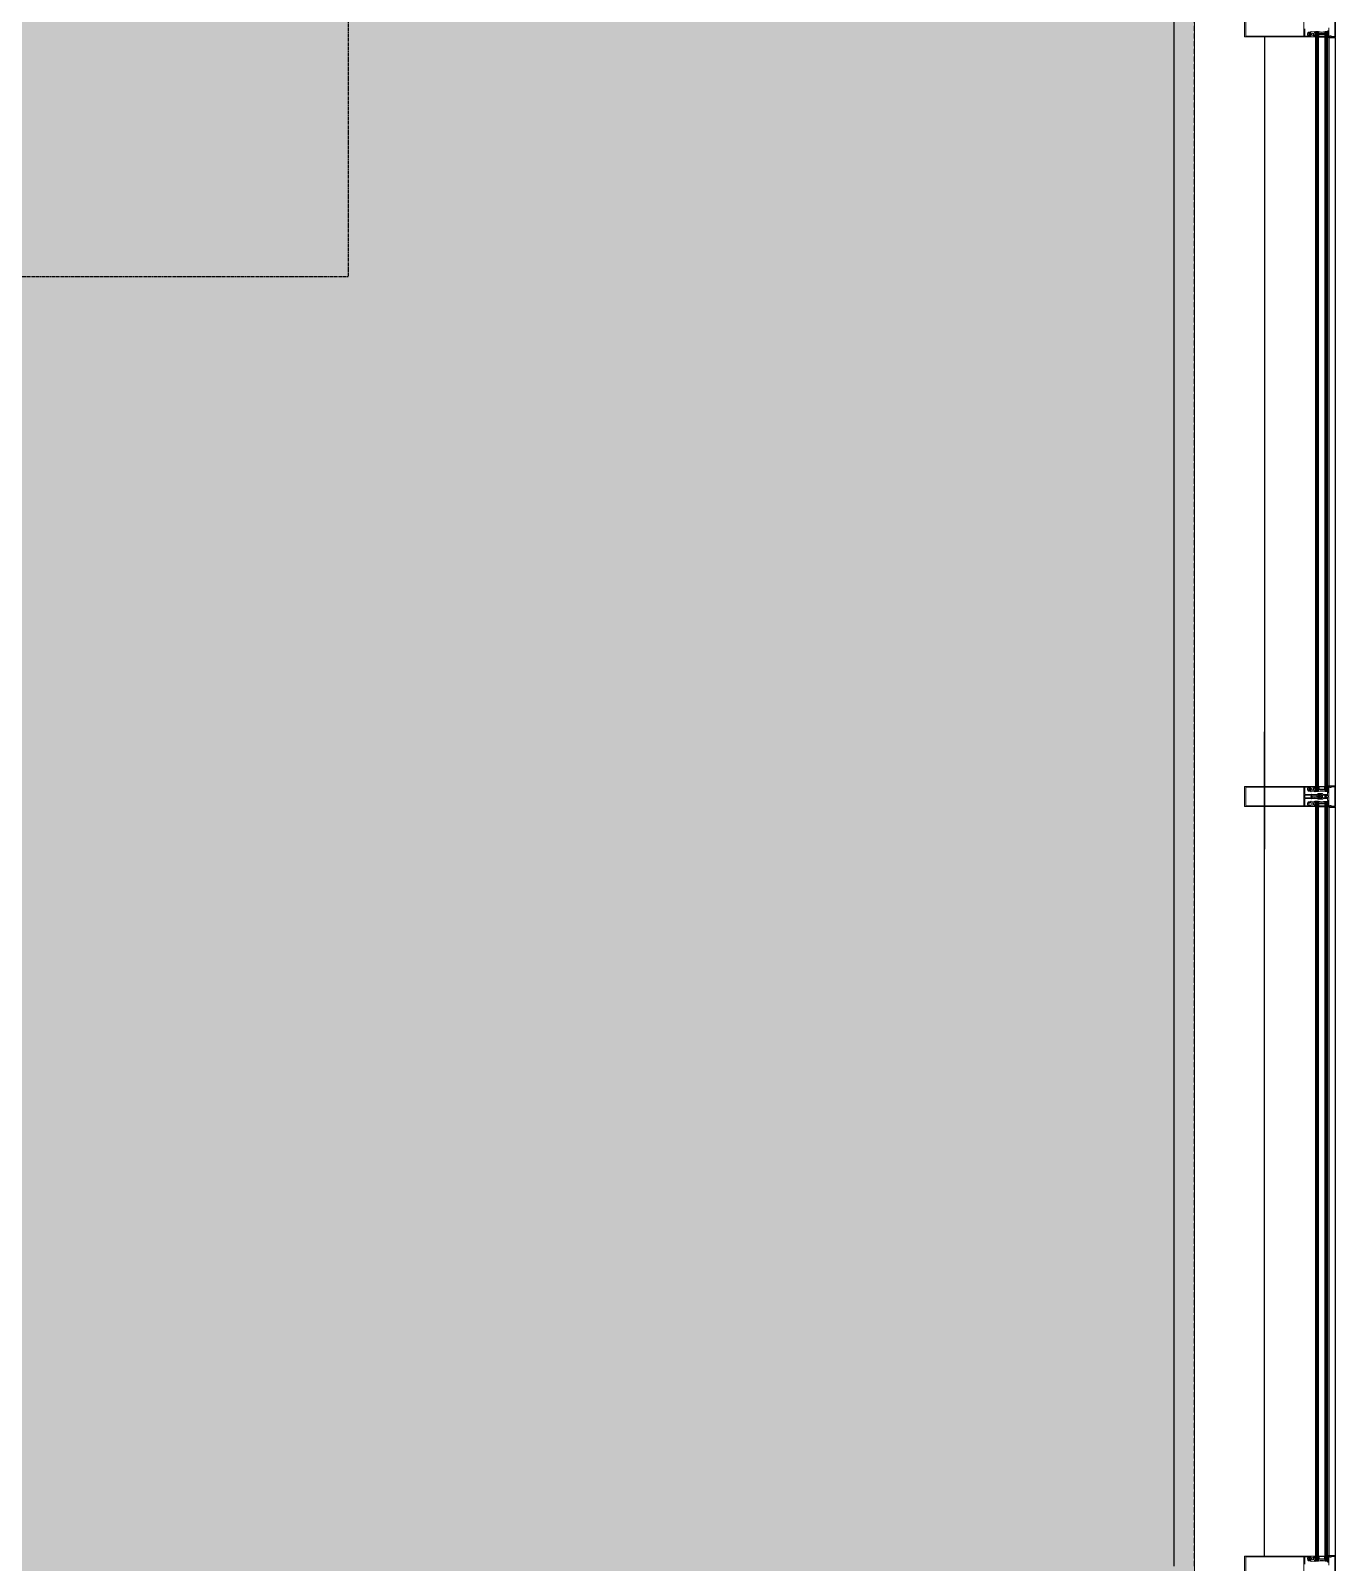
# Model space of a CAD drawing. Header units: metres. Extents: x -11920 to 1298, y -8631 to 433.
# Drawn here: x -1127.3 to -803.4, y -8154.9 to -7774.8 of the extents above; entities that cross this region are included whole.
import ezdxf

# ---------------------------------------------------------------- set-up
doc = ezdxf.new("R2010")
doc.units = ezdxf.units.M
doc.header["$LTSCALE"] = 0.01
doc.header["$MEASUREMENT"] = 0
doc.linetypes.add('DASHED2', pattern=[9.525, 6.35, -3.175])
doc.linetypes.add('HIDDEN', pattern=[9.525, 6.35, -3.175])
doc.layers.get('0').update_dxf_attribs({"color": 30, "lineweight": 0})
for name, color, linetype in [('AG-ELEV-02', 152, 'Continuous'), ('AG-HIDDEN', 9, 'HIDDEN'), ('CAM', 1, 'Continuous')]:
    doc.layers.add(name, color=color, linetype=linetype)
for name, color, linetype, lineweight in [('AG-Profile_Aluminium', 122, 'Continuous', 9), ('DOS-AG-Floor_PVC', 91, 'Continuous', 15), ('SP2-Flooring', 4, 'DASHED2', 9)]:
    doc.layers.add(name, color=color, linetype=linetype, lineweight=lineweight)

# ---------------------------------------------------------------- blocks, each defined once
blk = doc.blocks.new('A$C671812AB')
at = {"layer": 'AG-ELEV-02', "ltscale": 2.5}
for p, q in [((16578.9, -648.6), (16578.9, 5051.5)), ((16578.9, -648.5), (16578.9, 5012.5)), ((16803, 3146.5), (16803, 1131.1)), ((16803, -623.5), (16803, 1421.8))]:
    blk.add_line(p, q, dxfattribs=at)
at = {"layer": 'AG-ELEV-02'}
for p, q in [((16963.2, 3145), (16978.9, 3145)), ((16963.2, 3145), (16978.9, 3145)), ((16963.2, 1286.6), (16963.2, 3145)), ((16978.9, 1285.4), (16978.9, 3145)), ((16963.2, 1287.9), (16978.9, 1287.9)), ((16963.2, 1287.9), (16978.9, 1287.9)), ((16963.2, -623.4), (16963.2, 1235)), ((16963.2, 1235), (16978.9, 1235)), ((16978.9, -624.6), (16978.9, 1235)), ((16963.2, -622.1), (16978.9, -622.1)), ((16963.2, -622.1), (16978.9, -622.1))]:
    blk.add_line(p, q, dxfattribs=at)
at = {"layer": 'AG-HIDDEN', "ltscale": 200}
blk.add_line((16628.9, -648.5), (16628.9, 5051.5), dxfattribs=at)
at = {"layer": 'AG-Profile_Aluminium'}
for points in [[(16902.8, 3166.5), (16902.8, 3150, 0.414214), (16904.3, 3148.5), (16910.8, 3148.5), (16910.8, 3150.7), (16910.3, 3150.7, -0.414214), (16909.8, 3151.2), (16909.8, 3154.2, -0.414214), (16910.3, 3154.7), (16910.8, 3154.7), (16910.8, 3156.6, -0.414214), (16912.3, 3158.1), (16917.3, 3158.1, -0.414214), (16917.8, 3157.6), (16917.8, 3156.5, -0.280185), (16917.5, 3156.1), (16916.7, 3155.7), (16916.3, 3155.7), (16916.3, 3156.9), (16913.3, 3156.9, 0.414214), (16912.8, 3156.4), (16912.8, 3153.2), (16912.3, 3152.7), (16912.8, 3152.2), (16912.8, 3149, 0.414214), (16913.3, 3148.5), (16916.3, 3148.5), (16916.3, 3149.7), (16916.7, 3149.7), (16917.5, 3149.2, -0.280185), (16917.8, 3148.8), (16917.8, 3147, -0.414214), (16917.3, 3146.5), (16753.5, 3146.5, -0.414214), (16753, 3147), (16753, 3196, -0.400911)], [(16902.8, -643.5), (16902.8, -627, -0.414214), (16904.3, -625.5), (16910.8, -625.5), (16910.8, -627.7), (16910.3, -627.7, 0.414214), (16909.8, -628.2), (16909.8, -631.2, 0.414214), (16910.3, -631.7), (16910.8, -631.7), (16910.8, -633.6, 0.414214), (16912.3, -635.1), (16917.3, -635.1, 0.414214), (16917.8, -634.6), (16917.8, -633.6, 0.280185), (16917.5, -633.2), (16916.7, -632.7), (16916.3, -632.7), (16916.3, -633.9), (16913.3, -633.9, -0.414214), (16912.8, -633.4), (16912.8, -630.2), (16912.3, -629.7), (16912.8, -629.2), (16912.8, -626, -0.414214), (16913.3, -625.5), (16916.3, -625.5), (16916.3, -626.7), (16916.7, -626.7), (16917.5, -626.3, 0.280185), (16917.8, -625.9), (16917.8, -624, 0.414214), (16917.3, -623.5), (16753.5, -623.5, 0.414214), (16753, -624), (16753, -673, 0.400911)]]:
    blk.add_lwpolyline(points, format="xyb", dxfattribs=at)
for points in [[(16900.9, 3194.6), (16900.9, 3148.3), (16757, 3148.3), (16757, 3194.6)], [(16900.9, 1238.3), (16900.9, 1284.6), (16757, 1284.6), (16757, 1238.3)], [(16952.6, 1264.5), (16952.6, 1258.5), (16946.8, 1258.5), (16946.8, 1264.5)], [(16900.9, -671.7), (16900.9, -625.4), (16757, -625.4), (16757, -671.7)]]:
    blk.add_lwpolyline(points, close=True, dxfattribs=at)
at = {"layer": 'AG-Profile_Aluminium', "color": 9}
for points in [[(16960, 3162.2), (16960.3, 3162.1), (16960.3, 3161.2), (16959.5, 3160.7, 0.834458), (16959.5, 3160.2), (16960.3, 3160.6), (16960.3, 3159.7), (16959.5, 3159.2, 0.834458), (16959.5, 3158.7), (16960.3, 3159.1), (16960.3, 3158.2), (16959.5, 3157.7, 0.834458), (16959.5, 3157.2), (16960.3, 3157.6), (16960.3, 3156.7), (16959.5, 3156.2, 0.834458), (16959.5, 3155.7), (16960.3, 3156.1), (16960.3, 3155.2), (16959.5, 3154.7, 0.834458), (16959.5, 3154.2), (16960.3, 3154.6), (16960.3, 3153.7), (16959.5, 3153.2, 0.834458), (16959.5, 3152.7), (16960.3, 3153.1), (16960.3, 3152.2), (16959.5, 3151.7, 0.834458), (16959.5, 3151.2), (16960.3, 3151.6), (16960.3, 3150.7), (16959.5, 3150.2, 0.834458), (16959.5, 3149.7), (16960.3, 3150.1), (16960.3, 3149.2), (16959.5, 3148.7, 0.834458), (16959.5, 3148.2), (16960.3, 3148.6), (16960.3, 3147.7), (16959.5, 3147.2, 0.833224), (16959.5, 3146.7), (16959.7, 3146.7, -0.121295), (16960.4, 3147, -0.083975), (16959.4, 3144.8, 0.853065), (16959.8, 3144.5, -0.075674), (16962.1, 3146.4, 0.344474), (16962.8, 3147.3), (16962.8, 3169.2, 0.253164)], [(16960.1, -639.3), (16960.3, -639.2), (16960.3, -638.3), (16959.6, -637.8, -0.834458), (16959.6, -637.3), (16960.3, -637.7), (16960.3, -636.8), (16959.6, -636.3, -0.834458), (16959.6, -635.8), (16960.3, -636.2), (16960.3, -635.3), (16959.6, -634.8, -0.834458), (16959.6, -634.3), (16960.3, -634.7), (16960.3, -633.8), (16959.6, -633.3, -0.834458), (16959.6, -632.8), (16960.3, -633.2), (16960.3, -632.3), (16959.6, -631.8, -0.834458), (16959.6, -631.3), (16960.3, -631.7), (16960.3, -630.8), (16959.6, -630.3, -0.834458), (16959.6, -629.8), (16960.3, -630.2), (16960.3, -629.3), (16959.6, -628.8, -0.834458), (16959.6, -628.3), (16960.3, -628.7), (16960.3, -627.8), (16959.6, -627.3, -0.834458), (16959.6, -626.8), (16960.3, -627.2), (16960.3, -626.3), (16959.6, -625.8, -0.834458), (16959.6, -625.3), (16960.3, -625.7), (16960.3, -624.8), (16959.6, -624.3, -0.833224), (16959.6, -623.8), (16959.7, -623.8, 0.121295), (16960.4, -624, 0.083975), (16959.4, -621.9, -0.853065), (16959.8, -621.6, 0.075674), (16962.1, -623.4, -0.344474), (16962.8, -624.4), (16962.8, -646.3, -0.253164)]]:
    blk.add_lwpolyline(points, format="xyb", dxfattribs=at)
at = {"layer": 'AG-Profile_Aluminium'}
for points in [[(16977.6, 3171.5), (16977.6, 3195.4, 0.415475), (16977.4, 3195.6), (16969.5, 3195.6), (16968.4, 3194.3, -0.734294), (16965.2, 3195.6, 0.180054), (16965, 3196.2), (16963.6, 3196.2, -1.029401), (16963.6, 3196.9), (16977.4, 3196.9, -0.414214), (16978.9, 3195.4), (16978.9, 3147.5, -0.414214), (16977.4, 3146), (16963.6, 3146, -1.029594), (16963.6, 3146.7), (16965, 3146.7, 0.18004), (16965.2, 3147.3, -0.734976), (16968.4, 3148.6), (16969.5, 3147.3), (16977.4, 3147.3, 0.415536), (16977.6, 3147.5)], [(16916.7, 1245.7), (16917.5, 1246.1, 0.280185), (16917.8, 1246.5), (16917.8, 1247.6, 0.414214), (16917.3, 1248.1), (16912.3, 1248.1, 0.414214), (16910.8, 1246.6), (16910.8, 1244.7), (16910.3, 1244.7, 0.414214), (16909.8, 1244.2), (16909.8, 1241.2, 0.414214), (16910.3, 1240.7), (16910.8, 1240.7), (16910.8, 1238.5), (16904.3, 1238.5, -0.414214), (16902.8, 1240), (16902.8, 1256.5), (16919.8, 1256.5), (16919.8, 1255.9), (16920.6, 1255.9, 0.414898), (16920.8, 1256.1), (16920.8, 1256.5), (16938.8, 1256.5), (16939.8, 1257.5), (16939.8, 1258.5, 0.401727), (16938.7, 1259.7), (16938.4, 1259.2), (16938.1, 1259.7), (16937.3, 1259.7), (16937.3, 1259.7), (16937, 1259.2), (16936.7, 1259.7), (16935.9, 1259.7), (16935.6, 1259.2), (16935.3, 1259.7), (16934.4, 1259.7), (16934.2, 1259.2), (16933.9, 1259.7), (16933, 1259.7), (16932.7, 1259.2), (16932.5, 1259.7), (16931.6, 1259.7), (16931.3, 1259.2), (16931, 1259.7), (16930.2, 1259.7), (16929.9, 1259.2), (16929.6, 1259.7), (16928.8, 1259.7), (16928.5, 1259.2), (16928.2, 1259.7), (16927.4, 1259.7), (16927.1, 1259.2), (16926.8, 1259.7), (16926, 1259.7), (16925.7, 1259.2), (16925.4, 1259.7), (16924.6, 1259.7), (16924.3, 1259.2), (16924, 1259.7), (16923.2, 1259.7), (16922.9, 1259.2), (16922.6, 1259.7), (16922.1, 1259.7), (16920.7, 1261.1, -0.414204), (16920.7, 1261.8), (16922.1, 1263.3), (16923.3, 1263.3), (16923.6, 1263.8), (16923.9, 1263.3), (16924.7, 1263.3), (16925, 1263.8), (16925.3, 1263.3), (16926.1, 1263.3), (16926.4, 1263.8), (16926.7, 1263.3), (16927.5, 1263.3), (16927.8, 1263.8), (16928.1, 1263.3), (16928.9, 1263.3), (16929.2, 1263.8), (16929.5, 1263.3), (16930.3, 1263.3), (16930.6, 1263.8), (16930.9, 1263.3), (16931.8, 1263.3), (16932, 1263.8), (16932.3, 1263.3), (16933.2, 1263.3), (16933.5, 1263.8), (16933.7, 1263.3), (16934.6, 1263.3), (16934.9, 1263.8), (16935.2, 1263.3), (16936, 1263.3), (16936.3, 1263.8), (16936.6, 1263.3), (16937.4, 1263.3), (16937.7, 1263.8), (16938, 1263.3), (16938.8, 1263.3), (16939.1, 1263.8), (16939.3, 1263.5, 0.259555), (16939.8, 1264.5), (16939.8, 1265.5), (16938.8, 1266.5), (16920.8, 1266.5), (16920.8, 1266.9, 0.414214), (16920.6, 1267.1), (16919.8, 1267.1), (16919.8, 1266.5), (16902.8, 1266.5), (16902.8, 1283, -0.414214), (16904.3, 1284.5), (16910.8, 1284.5), (16910.8, 1282.3), (16910.3, 1282.3, 0.414214), (16909.8, 1281.8), (16909.8, 1278.8, 0.414214), (16910.3, 1278.3), (16910.8, 1278.3), (16910.8, 1276.4, 0.414214), (16912.3, 1274.9), (16917.3, 1274.9, 0.414214), (16917.8, 1275.4), (16917.8, 1276.4, 0.280185), (16917.5, 1276.8), (16916.7, 1277.3), (16916.3, 1277.3), (16916.3, 1276.1), (16913.3, 1276.1, -0.414214), (16912.8, 1276.6), (16912.8, 1279.8), (16912.3, 1280.3), (16912.8, 1280.8), (16912.8, 1284, -0.414214), (16913.3, 1284.5), (16916.3, 1284.5), (16916.3, 1283.3), (16916.7, 1283.3), (16917.5, 1283.7, 0.280185), (16917.8, 1284.1), (16917.8, 1286, 0.414214), (16917.3, 1286.5), (16753.5, 1286.5, 0.414214), (16753, 1286), (16753, 1237, 0.400911), (16753.5, 1236.5), (16917.3, 1236.5, 0.414214), (16917.8, 1237), (16917.8, 1238.8, 0.280185), (16917.5, 1239.2), (16916.7, 1239.7), (16916.3, 1239.7), (16916.3, 1238.5), (16913.3, 1238.5, -0.414214), (16912.8, 1239), (16912.8, 1242.2), (16912.3, 1242.7), (16912.8, 1243.2), (16912.8, 1246.4, -0.414214), (16913.3, 1246.9), (16916.3, 1246.9), (16916.3, 1245.7)], [(16918.1, 1261.1, -0.414204), (16918.1, 1261.8), (16920, 1263.8, 0.668177), (16919.7, 1264.6), (16902.8, 1264.6), (16902.8, 1258.3), (16919.7, 1258.3, 0.668169), (16920, 1259.2)], [(16958.1, 1259.7), (16958.5, 1259.7), (16959.3, 1259.2, -0.280182), (16959.6, 1258.8), (16959.6, 1257, -0.414214), (16959.1, 1256.5), (16949.6, 1256.5, 0.198912), (16948.2, 1255.9), (16947.4, 1255.1, -0.198912), (16946, 1254.5), (16936.1, 1254.5, -0.414214), (16935.6, 1255), (16935.6, 1255.8, -0.414214), (16936.1, 1256.3), (16944.3, 1256.3, 0.414156), (16944.8, 1256.8), (16944.8, 1260.2, 0.414272), (16944.3, 1260.7), (16943.3, 1260.7, 0.414214), (16943.2, 1260.6), (16943.2, 1260.3, 0.244698), (16943.3, 1260.2), (16944.2, 1259.5, -0.414214), (16944.3, 1259.2), (16944.1, 1258.9), (16942.7, 1259.8, -0.244698), (16942.6, 1260.1), (16942.6, 1260.4, 0.414214), (16942.3, 1260.7), (16941.1, 1260.7, 0.414214), (16941, 1260.6), (16941, 1260.3, 0.244698), (16941, 1260.2), (16942, 1259.5, -0.414214), (16942.1, 1259.2), (16941.8, 1258.9), (16940.5, 1259.8, -0.244698), (16940.4, 1260.1), (16940.4, 1260.4, 0.414214), (16940.1, 1260.7), (16938.8, 1260.7, 0.414214), (16938.7, 1260.6), (16938.7, 1260.3, 0.244698), (16938.8, 1260.2), (16939.8, 1259.5, -0.414214), (16939.8, 1259.2), (16939.6, 1258.9), (16938.3, 1259.8, -0.244698), (16938.1, 1260.1), (16938.1, 1260.4, 0.414214), (16937.8, 1260.7), (16936.6, 1260.7, 0.414214), (16936.5, 1260.6), (16936.5, 1260.3, 0.244698), (16936.6, 1260.2), (16937.6, 1259.5, -0.414214), (16937.6, 1259.2), (16937.4, 1258.9), (16936, 1259.8, -0.244698), (16935.9, 1260.1), (16935.9, 1260.4, 0.414214), (16935.6, 1260.7), (16934.4, 1260.7, 0.414214), (16934.3, 1260.6), (16934.3, 1260.4, 0.244698), (16934.3, 1260.3), (16935.5, 1259.5, -0.414214), (16935.6, 1259.2), (16935.3, 1258.9), (16933, 1260.5, 0), (16933, 1260.5, -0.244698), (16932.6, 1261.3), (16932.6, 1261.6, -0.244698), (16933, 1262.4), (16935.3, 1264), (16935.6, 1263.7, -0.414214), (16935.5, 1263.4), (16934.3, 1262.6, 0.244698), (16934.3, 1262.5), (16934.3, 1262.4, 0.414214), (16934.4, 1262.3), (16935.6, 1262.3, 0.414214), (16935.9, 1262.6), (16935.9, 1262.9, -0.244698), (16936, 1263.1), (16937.4, 1264), (16937.6, 1263.7, -0.414214), (16937.6, 1263.4), (16936.6, 1262.7, 0.244698), (16936.5, 1262.7), (16936.5, 1262.4, 0.414214), (16936.6, 1262.3), (16937.8, 1262.3, 0.414214), (16938.1, 1262.6), (16938.1, 1262.9, -0.244698), (16938.3, 1263.1), (16939.6, 1264), (16939.8, 1263.7, -0.414214), (16939.8, 1263.4), (16938.8, 1262.7, 0.244698), (16938.7, 1262.7), (16938.7, 1262.4, 0.414214), (16938.8, 1262.3), (16940.1, 1262.3, 0.414214), (16940.4, 1262.6), (16940.4, 1262.9, -0.244698), (16940.5, 1263.1), (16941.8, 1264), (16942.1, 1263.7, -0.414214), (16942, 1263.4), (16941, 1262.7, 0.244698), (16941, 1262.7), (16941, 1262.4, 0.414214), (16941.1, 1262.3), (16942.3, 1262.3, 0.414214), (16942.6, 1262.6), (16942.6, 1262.9, -0.244698), (16942.7, 1263.1), (16944.1, 1264), (16944.3, 1263.7, -0.414214), (16944.2, 1263.4), (16943.3, 1262.7, 0.244698), (16943.2, 1262.7), (16943.2, 1262.4, 0.414214), (16943.3, 1262.3), (16944.3, 1262.3, 0.414214), (16944.8, 1262.8), (16944.8, 1266.2, 0.414214), (16944.3, 1266.7), (16936.1, 1266.7, -0.414214), (16935.6, 1267.2), (16935.6, 1268, -0.414214), (16936.1, 1268.5), (16946, 1268.5, -0.198912), (16947.4, 1267.9), (16948.2, 1267.1, 0.198912), (16949.6, 1266.5), (16959.1, 1266.5, -0.414214), (16959.6, 1266), (16959.6, 1264.2, -0.280182), (16959.3, 1263.7), (16958.5, 1263.3), (16958.1, 1263.3), (16958.1, 1264.5), (16955.1, 1264.5, 0.414214), (16954.6, 1264), (16954.6, 1262), (16954.1, 1261.5), (16954.6, 1261), (16954.6, 1259, 0.414214), (16955.1, 1258.5), (16958.1, 1258.5)], [(16977.6, 1261.5), (16977.6, 1237.5, -0.415475), (16977.4, 1237.3), (16969.5, 1237.3), (16968.4, 1238.6, 0.734294), (16965.3, 1237.3, -0.180054), (16965, 1236.7), (16963.6, 1236.7, 1.029401), (16963.6, 1236), (16977.4, 1236, 0.414214), (16978.9, 1237.5), (16978.9, 1285.4, 0.414214), (16977.4, 1286.9), (16963.6, 1286.9, 1.029594), (16963.6, 1286.2), (16965, 1286.2, -0.18004), (16965.3, 1285.6, 0.734976), (16968.4, 1284.3), (16969.5, 1285.6), (16977.4, 1285.6, -0.415536), (16977.6, 1285.4)], [(16977.6, -648.5), (16977.6, -672.5, -0.415475), (16977.4, -672.7), (16969.5, -672.7), (16968.4, -671.4, 0.734294), (16965.3, -672.7, -0.180054), (16965, -673.3), (16963.6, -673.3, 1.029401), (16963.6, -674), (16977.4, -674, 0.414214), (16978.9, -672.5), (16978.9, -624.6, 0.414214), (16977.4, -623.1), (16963.6, -623.1, 1.029594), (16963.6, -623.8), (16965, -623.8, -0.18004), (16965.3, -624.4, 0.734976), (16968.4, -625.7), (16969.5, -624.4), (16977.4, -624.4, -0.415536), (16977.6, -624.6)]]:
    blk.add_lwpolyline(points, format="xyb", close=True, dxfattribs=at)
at = {"layer": 'AG-Profile_Aluminium', "color": 9}
for points in [[(16930.8, 3156.5, 0.433199), (16927.8, 3159.7), (16919.1, 3158.9, -0.414214), (16918.8, 3159.2), (16918.8, 3159.6, 0.414214), (16918.5, 3159.9), (16918.1, 3159.9, 0.414214), (16917.8, 3159.6), (16917.8, 3156.5, -0.414214), (16916.8, 3155.5), (16915.5, 3155.5), (16915.5, 3156.6), (16915, 3156.6, 0.384615), (16915, 3148.8), (16915.5, 3148.8), (16915.5, 3149.8), (16916.8, 3149.8, -0.414214), (16917.8, 3148.8), (16917.8, 3146.5), (16929.4, 3146.8, 0.213288), (16930.8, 3148.1, -0.005109)], [(16923.9, 3155.8, 0.425894), (16923.3, 3156.2), (16921.2, 3155.9, 0.3686), (16920.8, 3155.4), (16920.8, 3150.4, 0.375315), (16921.2, 3149.9), (16924, 3149.5, 0.490444), (16924.6, 3150.1)], [(16927.8, 3147.9), (16927.8, 3148.5), (16927.3, 3148.5), (16926.3, 3156.8), (16926.8, 3156.9), (16926.8, 3157.4), (16927.8, 3158.2, -0.436697), (16929.8, 3156.1, 0.010178), (16929.7, 3148.1, -0.26621), (16929.1, 3147.8), (16928.3, 3147.4, -0.414214)], [(16914.7, 3154, 0.142901), (16914.7, 3151.3), (16917.5, 3151.3, 0.414214), (16917.8, 3151.6), (16917.8, 3153.7, 0.414214), (16917.5, 3154)], [(16930.8, 1276.4, -0.433199), (16927.9, 1273.2), (16919.1, 1274.1, 0.414214), (16918.8, 1273.8), (16918.8, 1273.4, -0.414214), (16918.5, 1273.1), (16918.1, 1273.1, -0.414214), (16917.8, 1273.4), (16917.8, 1276.4, 0.414214), (16916.8, 1277.4), (16915.5, 1277.4), (16915.5, 1276.4), (16915, 1276.4, -0.384615), (16915, 1284.2), (16915.5, 1284.2), (16915.5, 1283.1), (16916.8, 1283.1, 0.414214), (16917.8, 1284.1), (16917.8, 1286.5), (16929.4, 1286.1, -0.213288), (16930.8, 1284.8, 0.005109)], [(16914.7, 1278.9, -0.142901), (16914.7, 1281.6), (16917.5, 1281.6, -0.414214), (16917.8, 1281.3), (16917.8, 1279.2, -0.414214), (16917.5, 1278.9)], [(16923.9, 1277.1, -0.425894), (16923.3, 1276.7), (16921.2, 1277, -0.3686), (16920.8, 1277.5), (16920.8, 1282.5, -0.375315), (16921.2, 1283), (16924, 1283.4, -0.490444), (16924.6, 1282.8)], [(16927.8, 1285), (16927.8, 1284.5), (16927.3, 1284.4), (16926.3, 1276.1), (16926.8, 1276.1), (16926.8, 1275.6), (16927.8, 1274.7, 0.436697), (16929.8, 1276.8, -0.010178), (16929.7, 1284.8, 0.26621), (16929.2, 1285.1), (16928.3, 1285.5, 0.414214)], [(16959.5, 1247.8), (16960.3, 1248.3), (16960.3, 1249.2), (16959.5, 1248.8, -0.834458), (16959.5, 1249.3), (16960.3, 1249.8), (16960.3, 1250.7), (16959.5, 1250.3, -0.834458), (16959.5, 1250.8), (16960.3, 1251.3), (16960.3, 1252.2), (16960.1, 1252.2, -0.363249), (16959.8, 1252.5), (16959.8, 1258.8, 0.414214), (16958.8, 1259.8), (16958, 1259.8), (16958, 1258.8), (16957.5, 1258.8, -0.543452), (16957.5, 1264.2), (16958, 1264.2), (16958, 1263.1), (16958.8, 1263.1, 0.414214), (16959.8, 1264.1), (16959.8, 1270.5, -0.363249), (16960.1, 1270.7), (16960.3, 1270.8), (16960.3, 1271.7), (16959.6, 1272.2, -0.834458), (16959.6, 1272.7), (16960.3, 1272.3), (16960.3, 1273.2), (16959.6, 1273.7, -0.834458), (16959.6, 1274.2), (16960.3, 1273.8), (16960.3, 1274.7), (16959.6, 1275.2, -0.834458), (16959.6, 1275.7), (16960.3, 1275.3), (16960.3, 1276.2), (16959.6, 1276.7, -0.834458), (16959.6, 1277.2), (16960.3, 1276.8), (16960.3, 1277.7), (16959.6, 1278.2, -0.834458), (16959.6, 1278.7), (16960.3, 1278.3), (16960.3, 1279.2), (16959.6, 1279.7, -0.834458), (16959.6, 1280.2), (16960.3, 1279.8), (16960.3, 1280.7), (16959.6, 1281.2, -0.834458), (16959.6, 1281.7), (16960.3, 1281.3), (16960.3, 1282.2), (16959.6, 1282.7, -0.834458), (16959.6, 1283.2), (16960.3, 1282.8), (16960.3, 1283.7), (16959.6, 1284.2, -0.834458), (16959.6, 1284.7), (16960.3, 1284.3), (16960.3, 1285.2), (16959.6, 1285.7, -0.833224), (16959.6, 1286.2), (16959.7, 1286.2, 0.121295), (16960.4, 1286, 0.083975), (16959.4, 1288.1, -0.853065), (16959.8, 1288.4, 0.075674), (16962.1, 1286.6, -0.344474), (16962.8, 1285.6), (16962.8, 1263.7, -0.253164), (16962.4, 1262.9, 0.541002), (16962.4, 1260.1, -0.253164), (16962.8, 1259.3), (16962.8, 1237.4, -0.344474), (16962.1, 1236.4, 0.075525), (16959.7, 1234.7, -0.853065), (16959.3, 1234.9, 0.085692), (16960.4, 1237, 0.114183), (16959.6, 1236.8), (16959.5, 1236.8, -0.833224), (16959.5, 1237.3), (16960.3, 1237.8), (16960.3, 1238.7), (16959.5, 1238.3, -0.834458), (16959.5, 1238.8), (16960.3, 1239.3), (16960.3, 1240.2), (16959.5, 1239.8, -0.834458), (16959.5, 1240.3), (16960.3, 1240.8), (16960.3, 1241.7), (16959.5, 1241.3, -0.834458), (16959.5, 1241.8), (16960.3, 1242.3), (16960.3, 1243.2), (16959.5, 1242.8, -0.834458), (16959.5, 1243.3), (16960.3, 1243.8), (16960.3, 1244.7), (16959.5, 1244.3, -0.834458), (16959.5, 1244.8), (16960.3, 1245.3), (16960.3, 1246.2), (16959.5, 1245.8, -0.834458), (16959.5, 1246.3), (16960.3, 1246.8), (16960.3, 1247.7), (16959.5, 1247.3, -0.834458)], [(16930.8, 1246.5, 0.433199), (16927.9, 1249.7), (16919.1, 1248.9, -0.414214), (16918.8, 1249.2), (16918.8, 1249.6, 0.414214), (16918.5, 1249.9), (16918.1, 1249.9, 0.414214), (16917.8, 1249.6), (16917.8, 1246.5, -0.414214), (16916.8, 1245.5), (16915.5, 1245.5), (16915.5, 1246.6), (16915, 1246.6, 0.384615), (16915, 1238.8), (16915.5, 1238.8), (16915.5, 1239.8), (16916.8, 1239.8, -0.414214), (16917.8, 1238.8), (16917.8, 1236.5), (16929.4, 1236.8, 0.213288), (16930.8, 1238.1, -0.005109)], [(16923.9, 1245.8, 0.425894), (16923.3, 1246.2), (16921.2, 1245.9, 0.3686), (16920.8, 1245.4), (16920.8, 1240.4, 0.375315), (16921.2, 1239.9), (16924, 1239.5, 0.490444), (16924.6, 1240.1)], [(16927.8, 1237.9), (16927.8, 1238.5), (16927.3, 1238.5), (16926.3, 1246.8), (16926.8, 1246.9), (16926.8, 1247.4), (16927.8, 1248.2, -0.436697), (16929.8, 1246.1, 0.010178), (16929.7, 1238.1, -0.26621), (16929.2, 1237.8), (16928.3, 1237.4, -0.414214)], [(16930.8, -633.6, -0.433199), (16927.9, -636.8), (16919.1, -635.9, 0.414214), (16918.8, -636.2), (16918.8, -636.6, -0.414214), (16918.5, -636.9), (16918.1, -636.9, -0.414214), (16917.8, -636.6), (16917.8, -633.6, 0.414214), (16916.8, -632.6), (16915.5, -632.6), (16915.5, -633.6), (16915, -633.6, -0.384615), (16915, -625.8), (16915.5, -625.8), (16915.5, -626.9), (16916.8, -626.9, 0.414214), (16917.8, -625.9), (16917.8, -623.5), (16929.4, -623.9, -0.213288), (16930.8, -625.2, 0.005109)], [(16914.7, -631.1, -0.142901), (16914.7, -628.4), (16917.5, -628.4, -0.414214), (16917.8, -628.7), (16917.8, -630.8, -0.414214), (16917.5, -631.1)], [(16923.9, -632.9, -0.425894), (16923.3, -633.3), (16921.2, -633, -0.3686), (16920.8, -632.5), (16920.8, -627.5, -0.375315), (16921.2, -627), (16924, -626.6, -0.490444), (16924.6, -627.2)], [(16927.8, -625), (16927.8, -625.5), (16927.3, -625.6), (16926.3, -633.9), (16926.8, -633.9), (16926.8, -634.4), (16927.8, -635.3, 0.436697), (16929.8, -633.2, -0.010178), (16929.7, -625.2, 0.26621), (16929.2, -624.9), (16928.3, -624.5, 0.414214)]]:
    blk.add_lwpolyline(points, format="xyb", close=True, dxfattribs=at)
at = {"layer": 'CAM'}
for p, q in [((16936.8, 3159.4), (16930.8, 3159.4)), ((16930.8, 1273.6), (16930.8, 3159.4)), ((16932.8, 1273.6), (16932.8, 3159.4)), ((16934.8, 1273.6), (16934.8, 3159.4)), ((16936.8, 1273.6), (16936.8, 3159.4)), ((16959.8, 3159.4), (16953.8, 3159.4)), ((16953.8, 1273.6), (16953.8, 3159.4)), ((16955.8, 1273.6), (16955.8, 3159.4)), ((16957.8, 1273.6), (16957.8, 3159.4)), ((16959.8, 1273.6), (16959.8, 3159.4)), ((16936.8, 1273.6), (16930.8, 1273.6)), ((16959.8, 1273.6), (16953.8, 1273.6)), ((16930.8, -636.4), (16930.8, 1249.4)), ((16936.8, 1249.4), (16930.8, 1249.4)), ((16932.8, -636.4), (16932.8, 1249.4)), ((16934.8, -636.4), (16934.8, 1249.4)), ((16936.8, -636.4), (16936.8, 1249.4)), ((16953.8, -636.4), (16953.8, 1249.4)), ((16953.8, 1249.4), (16959.8, 1249.4)), ((16955.8, -636.4), (16955.8, 1249.4)), ((16957.8, -636.4), (16957.8, 1249.4)), ((16959.8, -636.4), (16959.8, 1249.4)), ((16936.8, -636.4), (16930.8, -636.4)), ((16959.8, -636.4), (16953.8, -636.4))]:
    blk.add_line(p, q, dxfattribs=at)
for points in [[(16936.8, 3146.7), (16953.8, 3146.7), (16953.8, 3152.4), (16951.8, 3154.4), (16938.8, 3154.4), (16936.8, 3152.4)], [(16937.5, 3147.4), (16937.5, 3152.1), (16939.1, 3153.7), (16951.5, 3153.7), (16953.1, 3152.1), (16953.1, 3147.4)], [(16936.8, 1286.3), (16953.8, 1286.3), (16953.8, 1280.6), (16951.8, 1278.6), (16938.8, 1278.6), (16936.8, 1280.6)], [(16937.5, 1285.6), (16937.5, 1280.8), (16939.1, 1279.3), (16951.5, 1279.3), (16953.1, 1280.8), (16953.1, 1285.6)], [(16936.8, 1236.7), (16953.8, 1236.7), (16953.8, 1242.4), (16951.8, 1244.4), (16938.8, 1244.4), (16936.8, 1242.4)], [(16937.5, 1237.4), (16937.5, 1242.1), (16939.1, 1243.7), (16951.5, 1243.7), (16953.1, 1242.1), (16953.1, 1237.4)], [(16936.8, -623.7), (16953.8, -623.7), (16953.8, -629.4), (16951.8, -631.4), (16938.8, -631.4), (16936.8, -629.4)], [(16937.5, -624.4), (16937.5, -629.2), (16939.1, -630.7), (16951.5, -630.7), (16953.1, -629.2), (16953.1, -624.4)]]:
    blk.add_lwpolyline(points, close=True, dxfattribs=at)
for centre, start, end in [((16945.3, 3198.7), 257.7895, 282.2105), ((16945.3, 1234.3), 77.7895, 102.2105), ((16945.3, 1288.7), 257.7895, 282.2105), ((16945.3, -675.7), 77.7895, 102.2105)]:
    blk.add_arc(centre, 40.2, start, end, dxfattribs=at)

msp = doc.modelspace()

# ---------------------------------------------------------------- hatches: boundary and pattern name
at = {"layer": 'DOS-AG-Floor_PVC'}
h = msp.add_hatch(dxfattribs=at)
h.set_pattern_fill('CROSS', color=256, scale=100, style=0)
h.set_pattern_definition([(0, (-1930.435, -7585.879), (25, 25), [12.5, -37.5]), (90, (-1924.185, -7592.129), (-25, 25), [12.5, -37.5])])
h.paths.add_polyline_path([(-1178.93, -8368.12), (-1178.93, -8568.12), (-1628.93, -8568.12), (-1628.93, -8368.12)], flags=16)
edge = h.paths.add_edge_path()
edge.add_line((-1671.93, -8624.41), (-1134.91, -8624.41))
edge.add_line((-1134.91, -8624.41), (-1134.83, -8285.98))
edge.add_line((-1134.83, -8285.98), (-1134.83, -8285.88))
edge.add_line((-1134.83, -8285.88), (-1091.93, -8285.88))
edge.add_line((-1091.93, -8285.88), (-1091.93, -8406.82))
edge.add_arc((-1090.05, -8155.21), 251.62, 269.5712, 359.8465)
edge.add_line((-838.44, -8155.88), (-838.44, -7585.88))
edge.add_line((-838.44, -7585.88), (-1930.44, -7585.88))
edge.add_line((-1930.44, -7585.88), (-1930.44, -7174.88))
edge.add_line((-1930.44, -7174.88), (-1911.51, -7174.88))
edge.add_line((-1911.51, -7174.88), (-1911.44, -7174.88))
edge.add_line((-1911.44, -7174.88), (-1911.44, -7084.88))
edge.add_line((-1911.44, -7084.88), (-1930.44, -7084.88))
edge.add_line((-1930.44, -7084.88), (-1930.44, -6982.88))
edge.add_line((-1930.44, -6982.88), (-1911.44, -6982.88))
edge.add_line((-1911.44, -6982.88), (-1911.44, -6872.88))
edge.add_line((-1911.44, -6872.88), (-1930.44, -6872.88))
edge.add_line((-1930.44, -6872.88), (-1930.44, -6822.88))
edge.add_line((-1930.44, -6822.88), (-1911.44, -6822.88))
edge.add_line((-1911.44, -6822.88), (-1911.44, -6732.88))
edge.add_line((-1911.44, -6732.88), (-1930.44, -6732.88))
edge.add_line((-1930.44, -6732.88), (-1930.44, -6625.88))
edge.add_line((-1930.44, -6625.88), (-1584.44, -6625.88))
edge.add_line((-1584.44, -6625.88), (-1584.44, -6467.88))
edge.add_line((-1584.44, -6467.88), (-2135.44, -6467.88))
edge.add_line((-2135.44, -6467.88), (-2135.44, -7500.88))
edge.add_line((-2135.44, -7500.88), (-3578.44, -7500.88))
edge.add_line((-3578.44, -7500.88), (-3578.44, -7460.88))
edge.add_line((-3578.44, -7460.88), (-3848.44, -7460.88))
edge.add_line((-3848.44, -7460.88), (-3848.44, -7500.88))
edge.add_line((-3848.44, -7500.88), (-4013.44, -7500.88))
edge.add_line((-4013.44, -7500.88), (-4013.44, -7460.88))
edge.add_line((-4013.44, -7460.88), (-4283.44, -7460.88))
edge.add_line((-4283.44, -7460.88), (-4283.44, -7500.88))
edge.add_line((-4283.44, -7500.88), (-4341.44, -7500.88))
edge.add_line((-4341.44, -7500.88), (-4341.44, -8015.88))
edge.add_line((-4341.44, -8015.88), (-4198.44, -8015.88))
edge.add_line((-4198.44, -8015.88), (-4198.44, -8095.88))
edge.add_line((-4198.44, -8095.88), (-4278.44, -8095.88))
edge.add_line((-4278.44, -8095.88), (-4278.44, -8305.88))
edge.add_line((-4278.44, -8305.88), (-4198.44, -8305.88))
edge.add_line((-4198.44, -8305.88), (-4198.44, -8400.88))
edge.add_line((-4198.44, -8400.88), (-3438.44, -8400.88))
edge.add_line((-3438.44, -8400.88), (-3438.44, -8305.88))
edge.add_line((-3438.44, -8305.88), (-3358.44, -8305.88))
edge.add_line((-3358.44, -8305.88), (-3358.44, -8400.88))
edge.add_line((-3358.44, -8400.88), (-2764.38, -8400.88))
edge.add_line((-2764.38, -8400.88), (-2764.38, -8385.41))
edge.add_line((-2764.38, -8385.41), (-2598.44, -8385.41))
edge.add_line((-2598.44, -8385.41), (-2598.44, -8306.21))
edge.add_line((-2598.44, -8306.21), (-3018.44, -8305.88))
edge.add_line((-3018.44, -8305.88), (-3018.44, -8115.88))
edge.add_line((-3018.44, -8115.88), (-3118.44, -8115.88))
edge.add_line((-3118.44, -8115.88), (-3118.44, -8110.88))
edge.add_line((-3118.44, -8110.88), (-3138.44, -8110.88))
edge.add_line((-3138.44, -8110.88), (-3138.44, -7957.88))
edge.add_line((-3138.44, -7957.88), (-3118.44, -7957.88))
edge.add_line((-3118.44, -7957.88), (-3118.44, -7952.88))
edge.add_line((-3118.44, -7952.88), (-3018.44, -7952.88))
edge.add_line((-3018.44, -7952.88), (-3018.44, -7915.88))
edge.add_line((-3018.44, -7915.88), (-2053.44, -7915.88))
edge.add_line((-2053.44, -7915.88), (-2053.44, -7952.88))
edge.add_line((-2053.44, -7952.88), (-1953.44, -7952.88))
edge.add_line((-1953.44, -7952.88), (-1953.44, -7957.88))
edge.add_line((-1953.44, -7957.88), (-1933.44, -7957.88))
edge.add_line((-1933.44, -7957.88), (-1933.44, -8263.88))
edge.add_line((-1933.44, -8263.88), (-1953.44, -8263.88))
edge.add_line((-1953.44, -8263.88), (-1953.44, -8268.88))
edge.add_line((-1953.44, -8268.88), (-2053.44, -8268.88))
edge.add_line((-2053.44, -8268.88), (-2053.44, -8305.88))
edge.add_line((-2053.44, -8305.88), (-2518.44, -8305.88))
edge.add_line((-2518.44, -8305.88), (-2518.44, -8385.51))
edge.add_line((-2518.44, -8385.51), (-2142.49, -8385.41))
edge.add_line((-2142.49, -8385.41), (-2142.49, -8406.48))
edge.add_line((-2142.49, -8406.48), (-2139.59, -8406.48))
edge.add_line((-2139.59, -8406.48), (-2139.59, -8406.82))
edge.add_line((-2139.59, -8406.82), (-2135.93, -8400.88))
edge.add_line((-2135.93, -8400.88), (-1758.44, -8400.88))
edge.add_line((-1758.44, -8400.88), (-1758.44, -8305.88))
edge.add_line((-1758.44, -8305.88), (-1714.93, -8305.88))
edge.add_line((-1714.93, -8305.88), (-1714.93, -8285.88))
edge.add_line((-1714.93, -8285.88), (-1671.93, -8285.88))
edge.add_line((-1671.93, -8285.88), (-1671.93, -8624.41))

# ---------------------------------------------------------------- linework, layer by layer
msp.add_lwpolyline([(-2518.44, -8385.51), (-2142.49, -8385.41), (-2142.49, -8406.48), (-2139.59, -8406.48), (-2139.59, -8406.82), (-2135.93, -8400.88), (-1758.44, -8400.88), (-1758.44, -8305.88), (-1714.93, -8305.88), (-1714.93, -8285.88), (-1671.93, -8285.88), (-1671.93, -8624.41), (-1134.93, -8624.41), (-1134.93, -8285.98), (-1134.93, -8285.88), (-1091.93, -8285.88), (-1091.93, -8406.82, 0.415622), (-838.44, -8155.88), (-838.44, -7585.88), (-1930.44, -7585.88), (-1930.44, -7174.88)], format="xyb", dxfattribs=at)
at = {"layer": 'SP2-Flooring', "lineweight": -2, "transparency": 33554610}
msp.add_lwpolyline([(-1558.44, -7585.88), (-1048.44, -7585.88), (-1048.44, -7835.88), (-1558.44, -7835.88), (-1558.44, -7585.88)], dxfattribs=at)

# ---------------------------------------------------------------- block references
at = {"xscale": 0.1, "yscale": 0.1, "zscale": 0.1}
msp.add_blockref('A$C671812AB', (-2501.33, -8091.02), dxfattribs=at)

doc.saveas('drawing.dxf')
